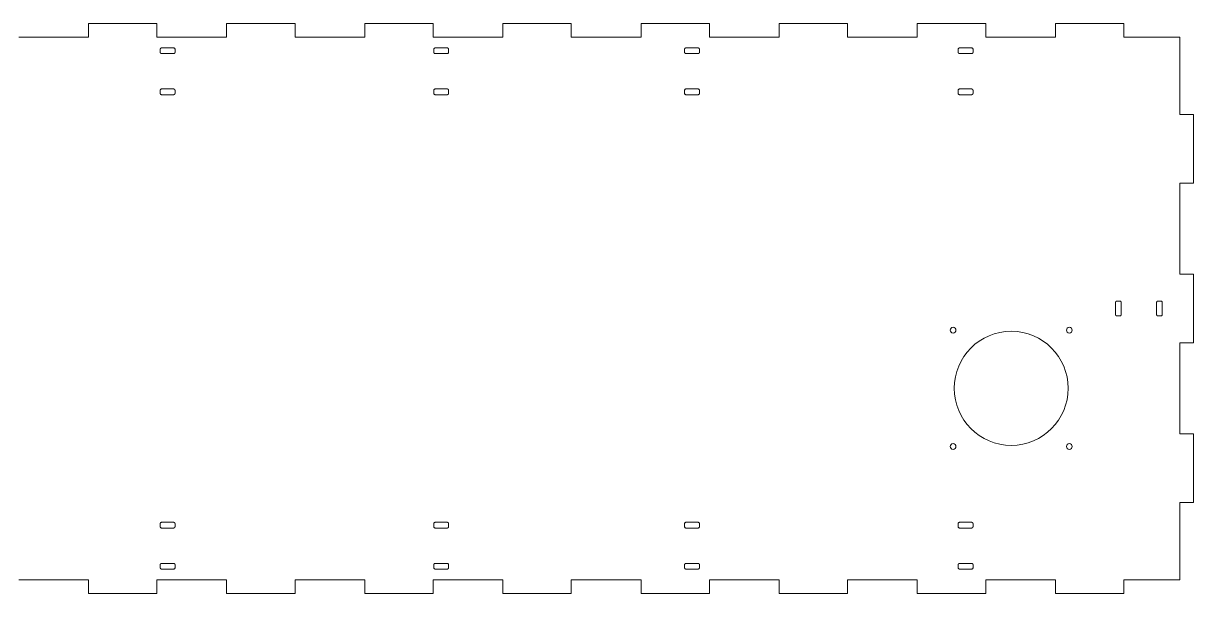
# Model space of a CAD drawing. Header units: millimetres. Extents: x 0 to 3016, y 0 to 2004.
# Drawn here: x 487 to 1000, y 1008 to 1258 of the extents above; entities that cross this region are included whole.
import ezdxf

# ---------------------------------------------------------------- set-up
doc = ezdxf.new("R2010")
doc.units = ezdxf.units.MM
doc.layers.add('CORTE', color=1, linetype='Continuous', lineweight=0)

msp = doc.modelspace()

# ---------------------------------------------------------------- linework, layer by layer
at = {"layer": 'CORTE'}
msp.add_lwpolyline([(484.705882, 1014), (515.294118, 1014), (515.294118, 1008), (545.294118, 1008), (545.294118, 1014), (575.882353, 1014), (575.882353, 1008), (605.882353, 1008), (605.882353, 1014), (636.470588, 1014), (636.470588, 1008), (666.470588, 1008), (666.470588, 1014), (697.058824, 1014), (697.058824, 1008), (727.058824, 1008), (727.058824, 1014), (757.647059, 1014), (757.647059, 1008), (787.647059, 1008), (787.647059, 1014), (818.235294, 1014), (818.235294, 1008), (848.235294, 1008), (848.235294, 1014), (878.823529, 1014), (878.823529, 1008), (908.823529, 1008), (908.823529, 1014), (939.411765, 1014), (939.411765, 1008), (969.411765, 1008), (969.411765, 1014), (994, 1014), (994, 1048), (1000, 1048), (1000, 1078), (994, 1078), (994, 1118), (1000, 1118), (1000, 1148), (994, 1148), (994, 1188), (1000, 1188), (1000, 1218), (994, 1218), (994, 1252), (969.411765, 1252), (969.411765, 1258), (939.411765, 1258), (939.411765, 1252), (908.823529, 1252), (908.823529, 1258), (878.823529, 1258), (878.823529, 1252), (848.235294, 1252), (848.235294, 1258), (818.235294, 1258), (818.235294, 1252), (787.647059, 1252), (787.647059, 1258), (757.647059, 1258), (757.647059, 1252), (727.058824, 1252), (727.058824, 1258), (697.058824, 1258), (697.058824, 1252), (666.470588, 1252), (666.470588, 1258), (636.470588, 1258), (636.470588, 1252), (605.882353, 1252), (605.882353, 1258), (575.882353, 1258), (575.882353, 1252), (545.294118, 1252), (545.294118, 1258), (515.294118, 1258), (515.294118, 1252), (484.705882, 1252)], dxfattribs=at)
for points in [[(553.25, 1246.65), (553.246227, 1246.717179), (553.234957, 1246.783513), (553.21633, 1246.848167), (553.190581, 1246.91033), (553.158035, 1246.969219), (553.119099, 1247.024094), (553.074264, 1247.074264), (553.024094, 1247.119099), (552.969219, 1247.158035), (552.91033, 1247.190581), (552.848167, 1247.21633), (552.783513, 1247.234957), (552.717179, 1247.246227), (552.65, 1247.25), (547.35, 1247.25), (547.282821, 1247.246227), (547.216487, 1247.234957), (547.151833, 1247.21633), (547.08967, 1247.190581), (547.030781, 1247.158035), (546.975906, 1247.119099), (546.925736, 1247.074264), (546.880901, 1247.024094), (546.841965, 1246.969219), (546.809419, 1246.91033), (546.78367, 1246.848167), (546.765043, 1246.783513), (546.753773, 1246.717179), (546.75, 1246.65), (546.75, 1245.35), (546.753773, 1245.282821), (546.765043, 1245.216487), (546.78367, 1245.151833), (546.809419, 1245.08967), (546.841965, 1245.030781), (546.880901, 1244.975906), (546.925736, 1244.925736), (546.975906, 1244.880901), (547.030781, 1244.841965), (547.08967, 1244.809419), (547.151833, 1244.78367), (547.216487, 1244.765043), (547.282821, 1244.753773), (547.35, 1244.75), (552.65, 1244.75), (552.717179, 1244.753773), (552.783513, 1244.765043), (552.848167, 1244.78367), (552.91033, 1244.809419), (552.969219, 1244.841965), (553.024094, 1244.880901), (553.074264, 1244.925736), (553.119099, 1244.975906), (553.158035, 1245.030781), (553.190581, 1245.08967), (553.21633, 1245.151833), (553.234957, 1245.216487), (553.246227, 1245.282821), (553.25, 1245.35)], [(673.25, 1246.65), (673.246227, 1246.717179), (673.234957, 1246.783513), (673.21633, 1246.848167), (673.190581, 1246.91033), (673.158035, 1246.969219), (673.119099, 1247.024094), (673.074264, 1247.074264), (673.024094, 1247.119099), (672.969219, 1247.158035), (672.91033, 1247.190581), (672.848167, 1247.21633), (672.783513, 1247.234957), (672.717179, 1247.246227), (672.65, 1247.25), (667.35, 1247.25), (667.282821, 1247.246227), (667.216487, 1247.234957), (667.151833, 1247.21633), (667.08967, 1247.190581), (667.030781, 1247.158035), (666.975906, 1247.119099), (666.925736, 1247.074264), (666.880901, 1247.024094), (666.841965, 1246.969219), (666.809419, 1246.91033), (666.78367, 1246.848167), (666.765043, 1246.783513), (666.753773, 1246.717179), (666.75, 1246.65), (666.75, 1245.35), (666.753773, 1245.282821), (666.765043, 1245.216487), (666.78367, 1245.151833), (666.809419, 1245.08967), (666.841965, 1245.030781), (666.880901, 1244.975906), (666.925736, 1244.925736), (666.975906, 1244.880901), (667.030781, 1244.841965), (667.08967, 1244.809419), (667.151833, 1244.78367), (667.216487, 1244.765043), (667.282821, 1244.753773), (667.35, 1244.75), (672.65, 1244.75), (672.717179, 1244.753773), (672.783513, 1244.765043), (672.848167, 1244.78367), (672.91033, 1244.809419), (672.969219, 1244.841965), (673.024094, 1244.880901), (673.074264, 1244.925736), (673.119099, 1244.975906), (673.158035, 1245.030781), (673.190581, 1245.08967), (673.21633, 1245.151833), (673.234957, 1245.216487), (673.246227, 1245.282821), (673.25, 1245.35)], [(783.25, 1246.65), (783.246227, 1246.717179), (783.234957, 1246.783513), (783.21633, 1246.848167), (783.190581, 1246.91033), (783.158035, 1246.969219), (783.119099, 1247.024094), (783.074264, 1247.074264), (783.024094, 1247.119099), (782.969219, 1247.158035), (782.91033, 1247.190581), (782.848167, 1247.21633), (782.783513, 1247.234957), (782.717179, 1247.246227), (782.65, 1247.25), (777.35, 1247.25), (777.282821, 1247.246227), (777.216487, 1247.234957), (777.151833, 1247.21633), (777.08967, 1247.190581), (777.030781, 1247.158035), (776.975906, 1247.119099), (776.925736, 1247.074264), (776.880901, 1247.024094), (776.841965, 1246.969219), (776.809419, 1246.91033), (776.78367, 1246.848167), (776.765043, 1246.783513), (776.753773, 1246.717179), (776.75, 1246.65), (776.75, 1245.35), (776.753773, 1245.282821), (776.765043, 1245.216487), (776.78367, 1245.151833), (776.809419, 1245.08967), (776.841965, 1245.030781), (776.880901, 1244.975906), (776.925736, 1244.925736), (776.975906, 1244.880901), (777.030781, 1244.841965), (777.08967, 1244.809419), (777.151833, 1244.78367), (777.216487, 1244.765043), (777.282821, 1244.753773), (777.35, 1244.75), (782.65, 1244.75), (782.717179, 1244.753773), (782.783513, 1244.765043), (782.848167, 1244.78367), (782.91033, 1244.809419), (782.969219, 1244.841965), (783.024094, 1244.880901), (783.074264, 1244.925736), (783.119099, 1244.975906), (783.158035, 1245.030781), (783.190581, 1245.08967), (783.21633, 1245.151833), (783.234957, 1245.216487), (783.246227, 1245.282821), (783.25, 1245.35)], [(903.25, 1246.65), (903.246227, 1246.717179), (903.234957, 1246.783513), (903.21633, 1246.848167), (903.190581, 1246.91033), (903.158035, 1246.969219), (903.119099, 1247.024094), (903.074264, 1247.074264), (903.024094, 1247.119099), (902.969219, 1247.158035), (902.91033, 1247.190581), (902.848167, 1247.21633), (902.783513, 1247.234957), (902.717179, 1247.246227), (902.65, 1247.25), (897.35, 1247.25), (897.282821, 1247.246227), (897.216487, 1247.234957), (897.151833, 1247.21633), (897.08967, 1247.190581), (897.030781, 1247.158035), (896.975906, 1247.119099), (896.925736, 1247.074264), (896.880901, 1247.024094), (896.841965, 1246.969219), (896.809419, 1246.91033), (896.78367, 1246.848167), (896.765043, 1246.783513), (896.753773, 1246.717179), (896.75, 1246.65), (896.75, 1245.35), (896.753773, 1245.282821), (896.765043, 1245.216487), (896.78367, 1245.151833), (896.809419, 1245.08967), (896.841965, 1245.030781), (896.880901, 1244.975906), (896.925736, 1244.925736), (896.975906, 1244.880901), (897.030781, 1244.841965), (897.08967, 1244.809419), (897.151833, 1244.78367), (897.216487, 1244.765043), (897.282821, 1244.753773), (897.35, 1244.75), (902.65, 1244.75), (902.717179, 1244.753773), (902.783513, 1244.765043), (902.848167, 1244.78367), (902.91033, 1244.809419), (902.969219, 1244.841965), (903.024094, 1244.880901), (903.074264, 1244.925736), (903.119099, 1244.975906), (903.158035, 1245.030781), (903.190581, 1245.08967), (903.21633, 1245.151833), (903.234957, 1245.216487), (903.246227, 1245.282821), (903.25, 1245.35)], [(553.25, 1228.65), (553.246227, 1228.717179), (553.234957, 1228.783513), (553.21633, 1228.848167), (553.190581, 1228.91033), (553.158035, 1228.969219), (553.119099, 1229.024094), (553.074264, 1229.074264), (553.024094, 1229.119099), (552.969219, 1229.158035), (552.91033, 1229.190581), (552.848167, 1229.21633), (552.783513, 1229.234957), (552.717179, 1229.246227), (552.65, 1229.25), (547.35, 1229.25), (547.282821, 1229.246227), (547.216487, 1229.234957), (547.151833, 1229.21633), (547.08967, 1229.190581), (547.030781, 1229.158035), (546.975906, 1229.119099), (546.925736, 1229.074264), (546.880901, 1229.024094), (546.841965, 1228.969219), (546.809419, 1228.91033), (546.78367, 1228.848167), (546.765043, 1228.783513), (546.753773, 1228.717179), (546.75, 1228.65), (546.75, 1227.35), (546.753773, 1227.282821), (546.765043, 1227.216487), (546.78367, 1227.151833), (546.809419, 1227.08967), (546.841965, 1227.030781), (546.880901, 1226.975906), (546.925736, 1226.925736), (546.975906, 1226.880901), (547.030781, 1226.841965), (547.08967, 1226.809419), (547.151833, 1226.78367), (547.216487, 1226.765043), (547.282821, 1226.753773), (547.35, 1226.75), (552.65, 1226.75), (552.717179, 1226.753773), (552.783513, 1226.765043), (552.848167, 1226.78367), (552.91033, 1226.809419), (552.969219, 1226.841965), (553.024094, 1226.880901), (553.074264, 1226.925736), (553.119099, 1226.975906), (553.158035, 1227.030781), (553.190581, 1227.08967), (553.21633, 1227.151833), (553.234957, 1227.216487), (553.246227, 1227.282821), (553.25, 1227.35)], [(673.25, 1228.65), (673.246227, 1228.717179), (673.234957, 1228.783513), (673.21633, 1228.848167), (673.190581, 1228.91033), (673.158035, 1228.969219), (673.119099, 1229.024094), (673.074264, 1229.074264), (673.024094, 1229.119099), (672.969219, 1229.158035), (672.91033, 1229.190581), (672.848167, 1229.21633), (672.783513, 1229.234957), (672.717179, 1229.246227), (672.65, 1229.25), (667.35, 1229.25), (667.282821, 1229.246227), (667.216487, 1229.234957), (667.151833, 1229.21633), (667.08967, 1229.190581), (667.030781, 1229.158035), (666.975906, 1229.119099), (666.925736, 1229.074264), (666.880901, 1229.024094), (666.841965, 1228.969219), (666.809419, 1228.91033), (666.78367, 1228.848167), (666.765043, 1228.783513), (666.753773, 1228.717179), (666.75, 1228.65), (666.75, 1227.35), (666.753773, 1227.282821), (666.765043, 1227.216487), (666.78367, 1227.151833), (666.809419, 1227.08967), (666.841965, 1227.030781), (666.880901, 1226.975906), (666.925736, 1226.925736), (666.975906, 1226.880901), (667.030781, 1226.841965), (667.08967, 1226.809419), (667.151833, 1226.78367), (667.216487, 1226.765043), (667.282821, 1226.753773), (667.35, 1226.75), (672.65, 1226.75), (672.717179, 1226.753773), (672.783513, 1226.765043), (672.848167, 1226.78367), (672.91033, 1226.809419), (672.969219, 1226.841965), (673.024094, 1226.880901), (673.074264, 1226.925736), (673.119099, 1226.975906), (673.158035, 1227.030781), (673.190581, 1227.08967), (673.21633, 1227.151833), (673.234957, 1227.216487), (673.246227, 1227.282821), (673.25, 1227.35)], [(783.25, 1228.65), (783.246227, 1228.717179), (783.234957, 1228.783513), (783.21633, 1228.848167), (783.190581, 1228.91033), (783.158035, 1228.969219), (783.119099, 1229.024094), (783.074264, 1229.074264), (783.024094, 1229.119099), (782.969219, 1229.158035), (782.91033, 1229.190581), (782.848167, 1229.21633), (782.783513, 1229.234957), (782.717179, 1229.246227), (782.65, 1229.25), (777.35, 1229.25), (777.282821, 1229.246227), (777.216487, 1229.234957), (777.151833, 1229.21633), (777.08967, 1229.190581), (777.030781, 1229.158035), (776.975906, 1229.119099), (776.925736, 1229.074264), (776.880901, 1229.024094), (776.841965, 1228.969219), (776.809419, 1228.91033), (776.78367, 1228.848167), (776.765043, 1228.783513), (776.753773, 1228.717179), (776.75, 1228.65), (776.75, 1227.35), (776.753773, 1227.282821), (776.765043, 1227.216487), (776.78367, 1227.151833), (776.809419, 1227.08967), (776.841965, 1227.030781), (776.880901, 1226.975906), (776.925736, 1226.925736), (776.975906, 1226.880901), (777.030781, 1226.841965), (777.08967, 1226.809419), (777.151833, 1226.78367), (777.216487, 1226.765043), (777.282821, 1226.753773), (777.35, 1226.75), (782.65, 1226.75), (782.717179, 1226.753773), (782.783513, 1226.765043), (782.848167, 1226.78367), (782.91033, 1226.809419), (782.969219, 1226.841965), (783.024094, 1226.880901), (783.074264, 1226.925736), (783.119099, 1226.975906), (783.158035, 1227.030781), (783.190581, 1227.08967), (783.21633, 1227.151833), (783.234957, 1227.216487), (783.246227, 1227.282821), (783.25, 1227.35)], [(903.25, 1228.65), (903.246227, 1228.717179), (903.234957, 1228.783513), (903.21633, 1228.848167), (903.190581, 1228.91033), (903.158035, 1228.969219), (903.119099, 1229.024094), (903.074264, 1229.074264), (903.024094, 1229.119099), (902.969219, 1229.158035), (902.91033, 1229.190581), (902.848167, 1229.21633), (902.783513, 1229.234957), (902.717179, 1229.246227), (902.65, 1229.25), (897.35, 1229.25), (897.282821, 1229.246227), (897.216487, 1229.234957), (897.151833, 1229.21633), (897.08967, 1229.190581), (897.030781, 1229.158035), (896.975906, 1229.119099), (896.925736, 1229.074264), (896.880901, 1229.024094), (896.841965, 1228.969219), (896.809419, 1228.91033), (896.78367, 1228.848167), (896.765043, 1228.783513), (896.753773, 1228.717179), (896.75, 1228.65), (896.75, 1227.35), (896.753773, 1227.282821), (896.765043, 1227.216487), (896.78367, 1227.151833), (896.809419, 1227.08967), (896.841965, 1227.030781), (896.880901, 1226.975906), (896.925736, 1226.925736), (896.975906, 1226.880901), (897.030781, 1226.841965), (897.08967, 1226.809419), (897.151833, 1226.78367), (897.216487, 1226.765043), (897.282821, 1226.753773), (897.35, 1226.75), (902.65, 1226.75), (902.717179, 1226.753773), (902.783513, 1226.765043), (902.848167, 1226.78367), (902.91033, 1226.809419), (902.969219, 1226.841965), (903.024094, 1226.880901), (903.074264, 1226.925736), (903.119099, 1226.975906), (903.158035, 1227.030781), (903.190581, 1227.08967), (903.21633, 1227.151833), (903.234957, 1227.216487), (903.246227, 1227.282821), (903.25, 1227.35)], [(968.25, 1135.65), (968.246227, 1135.717179), (968.234957, 1135.783513), (968.21633, 1135.848167), (968.190581, 1135.91033), (968.158035, 1135.969219), (968.119099, 1136.024094), (968.074264, 1136.074264), (968.024094, 1136.119099), (967.969219, 1136.158035), (967.91033, 1136.190581), (967.848167, 1136.21633), (967.783513, 1136.234957), (967.717179, 1136.246227), (967.65, 1136.25), (966.35, 1136.25), (966.282821, 1136.246227), (966.216487, 1136.234957), (966.151833, 1136.21633), (966.08967, 1136.190581), (966.030781, 1136.158035), (965.975906, 1136.119099), (965.925736, 1136.074264), (965.880901, 1136.024094), (965.841965, 1135.969219), (965.809419, 1135.91033), (965.78367, 1135.848167), (965.765043, 1135.783513), (965.753773, 1135.717179), (965.75, 1135.65), (965.75, 1130.35), (965.753773, 1130.282821), (965.765043, 1130.216487), (965.78367, 1130.151833), (965.809419, 1130.08967), (965.841965, 1130.030781), (965.880901, 1129.975906), (965.925736, 1129.925736), (965.975906, 1129.880901), (966.030781, 1129.841965), (966.08967, 1129.809419), (966.151833, 1129.78367), (966.216487, 1129.765043), (966.282821, 1129.753773), (966.35, 1129.75), (967.65, 1129.75), (967.717179, 1129.753773), (967.783513, 1129.765043), (967.848167, 1129.78367), (967.91033, 1129.809419), (967.969219, 1129.841965), (968.024094, 1129.880901), (968.074264, 1129.925736), (968.119099, 1129.975906), (968.158035, 1130.030781), (968.190581, 1130.08967), (968.21633, 1130.151833), (968.234957, 1130.216487), (968.246227, 1130.282821), (968.25, 1130.35)], [(986.25, 1135.65), (986.246227, 1135.717179), (986.234957, 1135.783513), (986.21633, 1135.848167), (986.190581, 1135.91033), (986.158035, 1135.969219), (986.119099, 1136.024094), (986.074264, 1136.074264), (986.024094, 1136.119099), (985.969219, 1136.158035), (985.91033, 1136.190581), (985.848167, 1136.21633), (985.783513, 1136.234957), (985.717179, 1136.246227), (985.65, 1136.25), (984.35, 1136.25), (984.282821, 1136.246227), (984.216487, 1136.234957), (984.151833, 1136.21633), (984.08967, 1136.190581), (984.030781, 1136.158035), (983.975906, 1136.119099), (983.925736, 1136.074264), (983.880901, 1136.024094), (983.841965, 1135.969219), (983.809419, 1135.91033), (983.78367, 1135.848167), (983.765043, 1135.783513), (983.753773, 1135.717179), (983.75, 1135.65), (983.75, 1130.35), (983.753773, 1130.282821), (983.765043, 1130.216487), (983.78367, 1130.151833), (983.809419, 1130.08967), (983.841965, 1130.030781), (983.880901, 1129.975906), (983.925736, 1129.925736), (983.975906, 1129.880901), (984.030781, 1129.841965), (984.08967, 1129.809419), (984.151833, 1129.78367), (984.216487, 1129.765043), (984.282821, 1129.753773), (984.35, 1129.75), (985.65, 1129.75), (985.717179, 1129.753773), (985.783513, 1129.765043), (985.848167, 1129.78367), (985.91033, 1129.809419), (985.969219, 1129.841965), (986.024094, 1129.880901), (986.074264, 1129.925736), (986.119099, 1129.975906), (986.158035, 1130.030781), (986.190581, 1130.08967), (986.21633, 1130.151833), (986.234957, 1130.216487), (986.246227, 1130.282821), (986.25, 1130.35)], [(553.25, 1038.65), (553.246227, 1038.717179), (553.234957, 1038.783513), (553.21633, 1038.848167), (553.190581, 1038.91033), (553.158035, 1038.969219), (553.119099, 1039.024094), (553.074264, 1039.074264), (553.024094, 1039.119099), (552.969219, 1039.158035), (552.91033, 1039.190581), (552.848167, 1039.21633), (552.783513, 1039.234957), (552.717179, 1039.246227), (552.65, 1039.25), (547.35, 1039.25), (547.282821, 1039.246227), (547.216487, 1039.234957), (547.151833, 1039.21633), (547.08967, 1039.190581), (547.030781, 1039.158035), (546.975906, 1039.119099), (546.925736, 1039.074264), (546.880901, 1039.024094), (546.841965, 1038.969219), (546.809419, 1038.91033), (546.78367, 1038.848167), (546.765043, 1038.783513), (546.753773, 1038.717179), (546.75, 1038.65), (546.75, 1037.35), (546.753773, 1037.282821), (546.765043, 1037.216487), (546.78367, 1037.151833), (546.809419, 1037.08967), (546.841965, 1037.030781), (546.880901, 1036.975906), (546.925736, 1036.925736), (546.975906, 1036.880901), (547.030781, 1036.841965), (547.08967, 1036.809419), (547.151833, 1036.78367), (547.216487, 1036.765043), (547.282821, 1036.753773), (547.35, 1036.75), (552.65, 1036.75), (552.717179, 1036.753773), (552.783513, 1036.765043), (552.848167, 1036.78367), (552.91033, 1036.809419), (552.969219, 1036.841965), (553.024094, 1036.880901), (553.074264, 1036.925736), (553.119099, 1036.975906), (553.158035, 1037.030781), (553.190581, 1037.08967), (553.21633, 1037.151833), (553.234957, 1037.216487), (553.246227, 1037.282821), (553.25, 1037.35)], [(673.25, 1038.65), (673.246227, 1038.717179), (673.234957, 1038.783513), (673.21633, 1038.848167), (673.190581, 1038.91033), (673.158035, 1038.969219), (673.119099, 1039.024094), (673.074264, 1039.074264), (673.024094, 1039.119099), (672.969219, 1039.158035), (672.91033, 1039.190581), (672.848167, 1039.21633), (672.783513, 1039.234957), (672.717179, 1039.246227), (672.65, 1039.25), (667.35, 1039.25), (667.282821, 1039.246227), (667.216487, 1039.234957), (667.151833, 1039.21633), (667.08967, 1039.190581), (667.030781, 1039.158035), (666.975906, 1039.119099), (666.925736, 1039.074264), (666.880901, 1039.024094), (666.841965, 1038.969219), (666.809419, 1038.91033), (666.78367, 1038.848167), (666.765043, 1038.783513), (666.753773, 1038.717179), (666.75, 1038.65), (666.75, 1037.35), (666.753773, 1037.282821), (666.765043, 1037.216487), (666.78367, 1037.151833), (666.809419, 1037.08967), (666.841965, 1037.030781), (666.880901, 1036.975906), (666.925736, 1036.925736), (666.975906, 1036.880901), (667.030781, 1036.841965), (667.08967, 1036.809419), (667.151833, 1036.78367), (667.216487, 1036.765043), (667.282821, 1036.753773), (667.35, 1036.75), (672.65, 1036.75), (672.717179, 1036.753773), (672.783513, 1036.765043), (672.848167, 1036.78367), (672.91033, 1036.809419), (672.969219, 1036.841965), (673.024094, 1036.880901), (673.074264, 1036.925736), (673.119099, 1036.975906), (673.158035, 1037.030781), (673.190581, 1037.08967), (673.21633, 1037.151833), (673.234957, 1037.216487), (673.246227, 1037.282821), (673.25, 1037.35)], [(783.25, 1038.65), (783.246227, 1038.717179), (783.234957, 1038.783513), (783.21633, 1038.848167), (783.190581, 1038.91033), (783.158035, 1038.969219), (783.119099, 1039.024094), (783.074264, 1039.074264), (783.024094, 1039.119099), (782.969219, 1039.158035), (782.91033, 1039.190581), (782.848167, 1039.21633), (782.783513, 1039.234957), (782.717179, 1039.246227), (782.65, 1039.25), (777.35, 1039.25), (777.282821, 1039.246227), (777.216487, 1039.234957), (777.151833, 1039.21633), (777.08967, 1039.190581), (777.030781, 1039.158035), (776.975906, 1039.119099), (776.925736, 1039.074264), (776.880901, 1039.024094), (776.841965, 1038.969219), (776.809419, 1038.91033), (776.78367, 1038.848167), (776.765043, 1038.783513), (776.753773, 1038.717179), (776.75, 1038.65), (776.75, 1037.35), (776.753773, 1037.282821), (776.765043, 1037.216487), (776.78367, 1037.151833), (776.809419, 1037.08967), (776.841965, 1037.030781), (776.880901, 1036.975906), (776.925736, 1036.925736), (776.975906, 1036.880901), (777.030781, 1036.841965), (777.08967, 1036.809419), (777.151833, 1036.78367), (777.216487, 1036.765043), (777.282821, 1036.753773), (777.35, 1036.75), (782.65, 1036.75), (782.717179, 1036.753773), (782.783513, 1036.765043), (782.848167, 1036.78367), (782.91033, 1036.809419), (782.969219, 1036.841965), (783.024094, 1036.880901), (783.074264, 1036.925736), (783.119099, 1036.975906), (783.158035, 1037.030781), (783.190581, 1037.08967), (783.21633, 1037.151833), (783.234957, 1037.216487), (783.246227, 1037.282821), (783.25, 1037.35)], [(903.25, 1038.65), (903.246227, 1038.717179), (903.234957, 1038.783513), (903.21633, 1038.848167), (903.190581, 1038.91033), (903.158035, 1038.969219), (903.119099, 1039.024094), (903.074264, 1039.074264), (903.024094, 1039.119099), (902.969219, 1039.158035), (902.91033, 1039.190581), (902.848167, 1039.21633), (902.783513, 1039.234957), (902.717179, 1039.246227), (902.65, 1039.25), (897.35, 1039.25), (897.282821, 1039.246227), (897.216487, 1039.234957), (897.151833, 1039.21633), (897.08967, 1039.190581), (897.030781, 1039.158035), (896.975906, 1039.119099), (896.925736, 1039.074264), (896.880901, 1039.024094), (896.841965, 1038.969219), (896.809419, 1038.91033), (896.78367, 1038.848167), (896.765043, 1038.783513), (896.753773, 1038.717179), (896.75, 1038.65), (896.75, 1037.35), (896.753773, 1037.282821), (896.765043, 1037.216487), (896.78367, 1037.151833), (896.809419, 1037.08967), (896.841965, 1037.030781), (896.880901, 1036.975906), (896.925736, 1036.925736), (896.975906, 1036.880901), (897.030781, 1036.841965), (897.08967, 1036.809419), (897.151833, 1036.78367), (897.216487, 1036.765043), (897.282821, 1036.753773), (897.35, 1036.75), (902.65, 1036.75), (902.717179, 1036.753773), (902.783513, 1036.765043), (902.848167, 1036.78367), (902.91033, 1036.809419), (902.969219, 1036.841965), (903.024094, 1036.880901), (903.074264, 1036.925736), (903.119099, 1036.975906), (903.158035, 1037.030781), (903.190581, 1037.08967), (903.21633, 1037.151833), (903.234957, 1037.216487), (903.246227, 1037.282821), (903.25, 1037.35)], [(553.25, 1020.65), (553.246227, 1020.717179), (553.234957, 1020.783513), (553.21633, 1020.848167), (553.190581, 1020.91033), (553.158035, 1020.969219), (553.119099, 1021.024094), (553.074264, 1021.074264), (553.024094, 1021.119099), (552.969219, 1021.158035), (552.91033, 1021.190581), (552.848167, 1021.21633), (552.783513, 1021.234957), (552.717179, 1021.246227), (552.65, 1021.25), (547.35, 1021.25), (547.282821, 1021.246227), (547.216487, 1021.234957), (547.151833, 1021.21633), (547.08967, 1021.190581), (547.030781, 1021.158035), (546.975906, 1021.119099), (546.925736, 1021.074264), (546.880901, 1021.024094), (546.841965, 1020.969219), (546.809419, 1020.91033), (546.78367, 1020.848167), (546.765043, 1020.783513), (546.753773, 1020.717179), (546.75, 1020.65), (546.75, 1019.35), (546.753773, 1019.282821), (546.765043, 1019.216487), (546.78367, 1019.151833), (546.809419, 1019.08967), (546.841965, 1019.030781), (546.880901, 1018.975906), (546.925736, 1018.925736), (546.975906, 1018.880901), (547.030781, 1018.841965), (547.08967, 1018.809419), (547.151833, 1018.78367), (547.216487, 1018.765043), (547.282821, 1018.753773), (547.35, 1018.75), (552.65, 1018.75), (552.717179, 1018.753773), (552.783513, 1018.765043), (552.848167, 1018.78367), (552.91033, 1018.809419), (552.969219, 1018.841965), (553.024094, 1018.880901), (553.074264, 1018.925736), (553.119099, 1018.975906), (553.158035, 1019.030781), (553.190581, 1019.08967), (553.21633, 1019.151833), (553.234957, 1019.216487), (553.246227, 1019.282821), (553.25, 1019.35)], [(673.25, 1020.65), (673.246227, 1020.717179), (673.234957, 1020.783513), (673.21633, 1020.848167), (673.190581, 1020.91033), (673.158035, 1020.969219), (673.119099, 1021.024094), (673.074264, 1021.074264), (673.024094, 1021.119099), (672.969219, 1021.158035), (672.91033, 1021.190581), (672.848167, 1021.21633), (672.783513, 1021.234957), (672.717179, 1021.246227), (672.65, 1021.25), (667.35, 1021.25), (667.282821, 1021.246227), (667.216487, 1021.234957), (667.151833, 1021.21633), (667.08967, 1021.190581), (667.030781, 1021.158035), (666.975906, 1021.119099), (666.925736, 1021.074264), (666.880901, 1021.024094), (666.841965, 1020.969219), (666.809419, 1020.91033), (666.78367, 1020.848167), (666.765043, 1020.783513), (666.753773, 1020.717179), (666.75, 1020.65), (666.75, 1019.35), (666.753773, 1019.282821), (666.765043, 1019.216487), (666.78367, 1019.151833), (666.809419, 1019.08967), (666.841965, 1019.030781), (666.880901, 1018.975906), (666.925736, 1018.925736), (666.975906, 1018.880901), (667.030781, 1018.841965), (667.08967, 1018.809419), (667.151833, 1018.78367), (667.216487, 1018.765043), (667.282821, 1018.753773), (667.35, 1018.75), (672.65, 1018.75), (672.717179, 1018.753773), (672.783513, 1018.765043), (672.848167, 1018.78367), (672.91033, 1018.809419), (672.969219, 1018.841965), (673.024094, 1018.880901), (673.074264, 1018.925736), (673.119099, 1018.975906), (673.158035, 1019.030781), (673.190581, 1019.08967), (673.21633, 1019.151833), (673.234957, 1019.216487), (673.246227, 1019.282821), (673.25, 1019.35)], [(783.25, 1020.65), (783.246227, 1020.717179), (783.234957, 1020.783513), (783.21633, 1020.848167), (783.190581, 1020.91033), (783.158035, 1020.969219), (783.119099, 1021.024094), (783.074264, 1021.074264), (783.024094, 1021.119099), (782.969219, 1021.158035), (782.91033, 1021.190581), (782.848167, 1021.21633), (782.783513, 1021.234957), (782.717179, 1021.246227), (782.65, 1021.25), (777.35, 1021.25), (777.282821, 1021.246227), (777.216487, 1021.234957), (777.151833, 1021.21633), (777.08967, 1021.190581), (777.030781, 1021.158035), (776.975906, 1021.119099), (776.925736, 1021.074264), (776.880901, 1021.024094), (776.841965, 1020.969219), (776.809419, 1020.91033), (776.78367, 1020.848167), (776.765043, 1020.783513), (776.753773, 1020.717179), (776.75, 1020.65), (776.75, 1019.35), (776.753773, 1019.282821), (776.765043, 1019.216487), (776.78367, 1019.151833), (776.809419, 1019.08967), (776.841965, 1019.030781), (776.880901, 1018.975906), (776.925736, 1018.925736), (776.975906, 1018.880901), (777.030781, 1018.841965), (777.08967, 1018.809419), (777.151833, 1018.78367), (777.216487, 1018.765043), (777.282821, 1018.753773), (777.35, 1018.75), (782.65, 1018.75), (782.717179, 1018.753773), (782.783513, 1018.765043), (782.848167, 1018.78367), (782.91033, 1018.809419), (782.969219, 1018.841965), (783.024094, 1018.880901), (783.074264, 1018.925736), (783.119099, 1018.975906), (783.158035, 1019.030781), (783.190581, 1019.08967), (783.21633, 1019.151833), (783.234957, 1019.216487), (783.246227, 1019.282821), (783.25, 1019.35)], [(903.25, 1020.65), (903.246227, 1020.717179), (903.234957, 1020.783513), (903.21633, 1020.848167), (903.190581, 1020.91033), (903.158035, 1020.969219), (903.119099, 1021.024094), (903.074264, 1021.074264), (903.024094, 1021.119099), (902.969219, 1021.158035), (902.91033, 1021.190581), (902.848167, 1021.21633), (902.783513, 1021.234957), (902.717179, 1021.246227), (902.65, 1021.25), (897.35, 1021.25), (897.282821, 1021.246227), (897.216487, 1021.234957), (897.151833, 1021.21633), (897.08967, 1021.190581), (897.030781, 1021.158035), (896.975906, 1021.119099), (896.925736, 1021.074264), (896.880901, 1021.024094), (896.841965, 1020.969219), (896.809419, 1020.91033), (896.78367, 1020.848167), (896.765043, 1020.783513), (896.753773, 1020.717179), (896.75, 1020.65), (896.75, 1019.35), (896.753773, 1019.282821), (896.765043, 1019.216487), (896.78367, 1019.151833), (896.809419, 1019.08967), (896.841965, 1019.030781), (896.880901, 1018.975906), (896.925736, 1018.925736), (896.975906, 1018.880901), (897.030781, 1018.841965), (897.08967, 1018.809419), (897.151833, 1018.78367), (897.216487, 1018.765043), (897.282821, 1018.753773), (897.35, 1018.75), (902.65, 1018.75), (902.717179, 1018.753773), (902.783513, 1018.765043), (902.848167, 1018.78367), (902.91033, 1018.809419), (902.969219, 1018.841965), (903.024094, 1018.880901), (903.074264, 1018.925736), (903.119099, 1018.975906), (903.158035, 1019.030781), (903.190581, 1019.08967), (903.21633, 1019.151833), (903.234957, 1019.216487), (903.246227, 1019.282821), (903.25, 1019.35)]]:
    msp.add_lwpolyline(points, close=True, dxfattribs=at)
for centre, radius in [((894.5, 1123.5), 1.25), ((945.5, 1123.5), 1.25), ((920, 1098), 25), ((894.5, 1072.5), 1.25), ((945.5, 1072.5), 1.25)]:
    msp.add_circle(centre, radius, dxfattribs=at)

doc.saveas('drawing.dxf')
